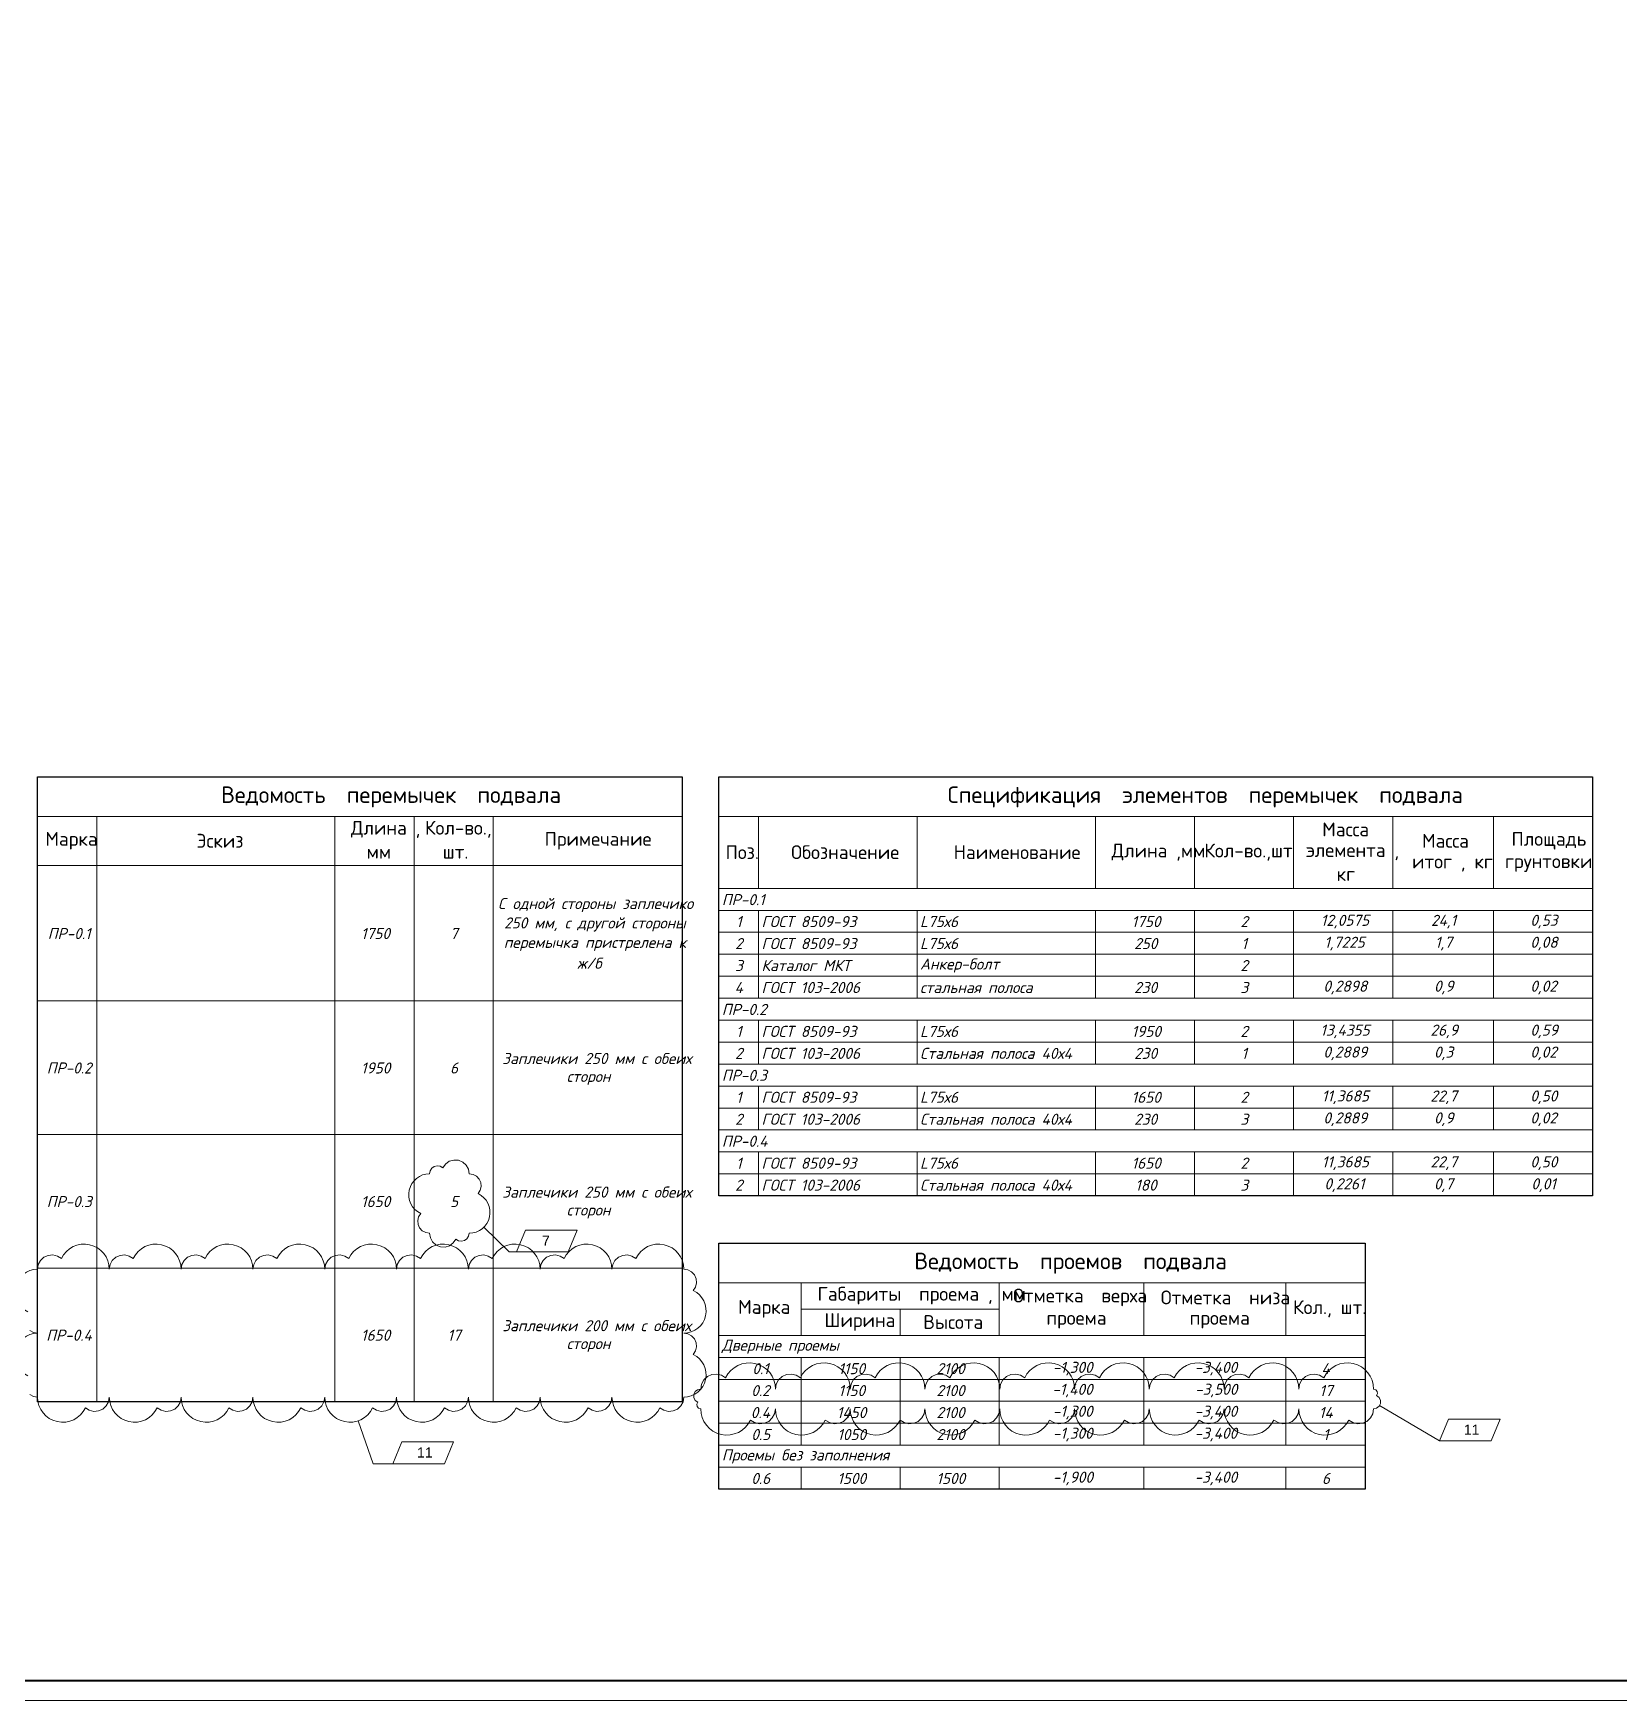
# Model space of a CAD drawing. Header units: millimetres. Extents: x -81576 to 1046824, y -248937 to 691537.
# Drawn here: x -26536 to 13462, y 507028 to 549078 of the extents above; entities that cross this region are included whole.
import ezdxf

# ---------------------------------------------------------------- set-up
doc = ezdxf.new("R2010")
doc.units = ezdxf.units.MM
doc.layers.add('PDF _Геометрия', color=7, linetype='Continuous', true_color=0x1d1d1d)
doc.layers.add('PDF _Текст', color=7, linetype='Continuous')
doc.styles.add('PDF GOST-Common', font='arial.ttf')
doc.styles.add('PDF ISOCPEUR', font='isocpeur.ttf')
doc.styles.add('PDF ISOCPEUR Italic', font='isocpeui.ttf')

msp = doc.modelspace()

# ---------------------------------------------------------------- linework, layer by layer
at = {"layer": 'PDF _Геометрия', "color": 7, "lineweight": 20}
msp.add_lwpolyline([(37323.8, 591127.9), (37323.8, 507027.9), (-81576.3, 507027.9), (-81576.3, 591127.9)], close=True, dxfattribs=at)
at = {"layer": 'PDF _Геометрия', "color": 7, "lineweight": 40}
msp.add_lwpolyline([(36823.8, 590627.9), (36823.8, 507527.9), (-79576.3, 507527.9), (-79576.3, 590627.9)], close=True, dxfattribs=at)
at = {"layer": 'PDF _Геометрия', "color": 7, "lineweight": 30}
for points in [[(-26430.7, 530326.9), (-10168.2, 530326.9), (-10168.2, 529326.9), (-10168.2, 514567.3), (-26430.7, 514567.3), (-26430.7, 529326.9)], [(-9239.3, 530326.9), (12800.7, 530326.9), (12800.7, 529326.9), (12800.7, 519759.4), (-9239.3, 519759.4), (-9239.3, 529326.9)], [(-9239.3, 518567.7), (7067, 518567.7), (7067, 517567.7), (7067, 512361.6), (-9239.3, 512361.6), (-9239.3, 517567.7)]]:
    msp.add_lwpolyline(points, close=True, dxfattribs=at)
at = {"layer": 'PDF _Геометрия', "color": 7, "lineweight": 9}
for points in [[(-26430.7, 529326.9), (-10168.2, 529326.9)], [(-24930.7, 529326.9), (-24930.7, 528087.7), (-24930.7, 524675.2), (-24930.7, 521305.9), (-24930.7, 517936.6), (-24930.7, 514567.3)], [(-18930.7, 529326.9), (-18930.7, 528087.7), (-18930.7, 524675.2), (-18930.7, 521305.9), (-18930.7, 517936.6), (-18930.7, 514567.3)], [(-16930.7, 529326.9), (-16930.7, 528087.7), (-16930.7, 524675.2), (-16930.7, 521305.9), (-16930.7, 517936.6), (-16930.7, 514567.3)], [(-14930.7, 529326.9), (-14930.7, 528087.7), (-14930.7, 524675.2), (-14930.7, 521305.9), (-14930.7, 517936.6), (-14930.7, 514567.3)], [(-9239.3, 529326.9), (12800.7, 529326.9)], [(-8239.3, 529326.9), (-8239.3, 527513.1)], [(-4239.3, 529326.9), (-4239.3, 527513.1)], [(260.7, 529326.9), (260.7, 527513.1)], [(2760.7, 529326.9), (2760.7, 527513.1)], [(5260.7, 529326.9), (5260.7, 527513.1)], [(7760.7, 529326.9), (7760.7, 527513.1)], [(10300.7, 529326.9), (10300.7, 527513.1)], [(-10168.2, 528087.7), (-14930.7, 528087.7), (-16930.7, 528087.7), (-18930.7, 528087.7), (-24930.7, 528087.7), (-26430.7, 528087.7)], [(12800.7, 527513.1), (10300.7, 527513.1), (7760.7, 527513.1), (5260.7, 527513.1), (2760.7, 527513.1), (260.7, 527513.1), (-4239.3, 527513.1), (-8239.3, 527513.1), (-9239.3, 527513.1)], [(12800.7, 526959.3), (10300.7, 526959.3), (7760.7, 526959.3), (5260.7, 526959.3), (2760.7, 526959.3), (260.7, 526959.3), (-4239.3, 526959.3), (-8239.3, 526959.3), (-9239.3, 526959.3)], [(-8239.3, 526959.3), (-8239.3, 526405.4), (-8239.3, 525851.6), (-8239.3, 525297.8), (-8239.3, 524743.9)], [(-4239.3, 526959.3), (-4239.3, 526405.4), (-4239.3, 525851.6), (-4239.3, 525297.8), (-4239.3, 524743.9)], [(260.7, 526959.3), (260.7, 526405.4), (260.7, 525851.6), (260.7, 525297.8), (260.7, 524743.9)], [(2760.7, 526959.3), (2760.7, 526405.4), (2760.7, 525851.6), (2760.7, 525297.8), (2760.7, 524743.9)], [(5260.7, 526959.3), (5260.7, 526405.4), (5260.7, 525851.6), (5260.7, 525297.8), (5260.7, 524743.9)], [(7760.7, 526959.3), (7760.7, 526405.4), (7760.7, 525851.6), (7760.7, 525297.8), (7760.7, 524743.9)], [(10300.7, 526959.3), (10300.7, 526405.4), (10300.7, 525851.6), (10300.7, 525297.8), (10300.7, 524743.9)], [(12800.7, 526405.4), (10300.7, 526405.4), (7760.7, 526405.4), (5260.7, 526405.4), (2760.7, 526405.4), (260.7, 526405.4), (-4239.3, 526405.4), (-8239.3, 526405.4), (-9239.3, 526405.4)], [(12800.7, 525851.6), (10300.7, 525851.6), (7760.7, 525851.6), (5260.7, 525851.6), (2760.7, 525851.6), (260.7, 525851.6), (-4239.3, 525851.6), (-8239.3, 525851.6), (-9239.3, 525851.6)], [(12800.7, 525297.8), (10300.7, 525297.8), (7760.7, 525297.8), (5260.7, 525297.8), (2760.7, 525297.8), (260.7, 525297.8), (-4239.3, 525297.8), (-8239.3, 525297.8), (-9239.3, 525297.8)], [(-10168.2, 524675.2), (-14930.7, 524675.2), (-16930.7, 524675.2), (-18930.7, 524675.2), (-24930.7, 524675.2), (-26430.7, 524675.2)], [(12800.7, 524743.9), (10300.7, 524743.9), (7760.7, 524743.9), (5260.7, 524743.9), (2760.7, 524743.9), (260.7, 524743.9), (-4239.3, 524743.9), (-8239.3, 524743.9), (-9239.3, 524743.9)], [(12800.7, 524190.1), (10300.7, 524190.1), (7760.7, 524190.1), (5260.7, 524190.1), (2760.7, 524190.1), (260.7, 524190.1), (-4239.3, 524190.1), (-8239.3, 524190.1), (-9239.3, 524190.1)], [(-8239.3, 524190.1), (-8239.3, 523636.3), (-8239.3, 523082.4)], [(-4239.3, 524190.1), (-4239.3, 523636.3), (-4239.3, 523082.4)], [(260.7, 524190.1), (260.7, 523636.3), (260.7, 523082.4)], [(2760.7, 524190.1), (2760.7, 523636.3), (2760.7, 523082.4)], [(5260.7, 524190.1), (5260.7, 523636.3), (5260.7, 523082.4)], [(7760.7, 524190.1), (7760.7, 523636.3), (7760.7, 523082.4)], [(10300.7, 524190.1), (10300.7, 523636.3), (10300.7, 523082.4)], [(12800.7, 523636.3), (10300.7, 523636.3), (7760.7, 523636.3), (5260.7, 523636.3), (2760.7, 523636.3), (260.7, 523636.3), (-4239.3, 523636.3), (-8239.3, 523636.3), (-9239.3, 523636.3)], [(12800.7, 523082.4), (10300.7, 523082.4), (7760.7, 523082.4), (5260.7, 523082.4), (2760.7, 523082.4), (260.7, 523082.4), (-4239.3, 523082.4), (-8239.3, 523082.4), (-9239.3, 523082.4)], [(12800.7, 522528.6), (10300.7, 522528.6), (7760.7, 522528.6), (5260.7, 522528.6), (2760.7, 522528.6), (260.7, 522528.6), (-4239.3, 522528.6), (-8239.3, 522528.6), (-9239.3, 522528.6)], [(-8239.3, 522528.6), (-8239.3, 521974.7), (-8239.3, 521420.9)], [(-4239.3, 522528.6), (-4239.3, 521974.7), (-4239.3, 521420.9)], [(260.7, 522528.6), (260.7, 521974.7), (260.7, 521420.9)], [(2760.7, 522528.6), (2760.7, 521974.7), (2760.7, 521420.9)], [(5260.7, 522528.6), (5260.7, 521974.7), (5260.7, 521420.9)], [(7760.7, 522528.6), (7760.7, 521974.7), (7760.7, 521420.9)], [(10300.7, 522528.6), (10300.7, 521974.7), (10300.7, 521420.9)], [(12800.7, 521974.7), (10300.7, 521974.7), (7760.7, 521974.7), (5260.7, 521974.7), (2760.7, 521974.7), (260.7, 521974.7), (-4239.3, 521974.7), (-8239.3, 521974.7), (-9239.3, 521974.7)], [(12800.7, 521420.9), (10300.7, 521420.9), (7760.7, 521420.9), (5260.7, 521420.9), (2760.7, 521420.9), (260.7, 521420.9), (-4239.3, 521420.9), (-8239.3, 521420.9), (-9239.3, 521420.9)], [(-10168.2, 521305.9), (-14930.7, 521305.9), (-16930.7, 521305.9), (-18930.7, 521305.9), (-24930.7, 521305.9), (-26430.7, 521305.9)], [(12800.7, 520867.1), (10300.7, 520867.1), (7760.7, 520867.1), (5260.7, 520867.1), (2760.7, 520867.1), (260.7, 520867.1), (-4239.3, 520867.1), (-8239.3, 520867.1), (-9239.3, 520867.1)], [(-8239.3, 520867.1), (-8239.3, 520313.2), (-8239.3, 519759.4)], [(-4239.3, 520867.1), (-4239.3, 520313.2), (-4239.3, 519759.4)], [(260.7, 520867.1), (260.7, 520313.2), (260.7, 519759.4)], [(2760.7, 520867.1), (2760.7, 520313.2), (2760.7, 519759.4)], [(5260.7, 520867.1), (5260.7, 520313.2), (5260.7, 519759.4)], [(7760.7, 520867.1), (7760.7, 520313.2), (7760.7, 519759.4)], [(10300.7, 520867.1), (10300.7, 520313.2), (10300.7, 519759.4)], [(12800.7, 520313.2), (10300.7, 520313.2), (7760.7, 520313.2), (5260.7, 520313.2), (2760.7, 520313.2), (260.7, 520313.2), (-4239.3, 520313.2), (-8239.3, 520313.2), (-9239.3, 520313.2)], [(-15165.6, 518971.1), (-14532.8, 518343.9), (-14348.6, 518343.9)], [(-10168.2, 517936.6), (-14930.7, 517936.6), (-16930.7, 517936.6), (-18930.7, 517936.6), (-24930.7, 517936.6), (-26430.7, 517936.6)], [(-9239.3, 517567.7), (7067, 517567.7)], [(-7164.3, 517567.7), (-7164.3, 516903)], [(-2164.3, 517567.7), (-2164.3, 516903)], [(1479.5, 517567.7), (1479.5, 516903), (1479.5, 516238.4)], [(5067, 517567.7), (5067, 516903), (5067, 516238.4)], [(-2164.3, 516238.4), (-2164.3, 516903), (-4664.3, 516903), (-7164.3, 516903), (-7164.3, 516238.4)], [(-4664.3, 516903), (-4664.3, 516238.4)], [(7067, 516238.4), (5067, 516238.4), (1479.5, 516238.4), (-2164.3, 516238.4), (-4664.3, 516238.4), (-7164.3, 516238.4), (-9239.3, 516238.4)], [(7067, 515684.6), (5067, 515684.6), (1479.5, 515684.6), (-2164.3, 515684.6), (-4664.3, 515684.6), (-7164.3, 515684.6), (-9239.3, 515684.6)], [(-7164.3, 515684.6), (-7164.3, 515130.8), (-7164.3, 514576.9), (-7164.3, 514023.1), (-7164.3, 513469.3)], [(-4664.3, 515684.6), (-4664.3, 515130.8), (-4664.3, 514576.9), (-4664.3, 514023.1), (-4664.3, 513469.3)], [(-2164.3, 515684.6), (-2164.3, 515130.8), (-2164.3, 514576.9), (-2164.3, 514023.1), (-2164.3, 513469.3)], [(1479.5, 515684.6), (1479.5, 515130.8), (1479.5, 514576.9), (1479.5, 514023.1), (1479.5, 513469.3)], [(5067, 515684.6), (5067, 515130.8), (5067, 514576.9), (5067, 514023.1), (5067, 513469.3)], [(7067, 515130.8), (5067, 515130.8), (1479.5, 515130.8), (-2164.3, 515130.8), (-4664.3, 515130.8), (-7164.3, 515130.8), (-9239.3, 515130.8)], [(7067, 514576.9), (5067, 514576.9), (1479.5, 514576.9), (-2164.3, 514576.9), (-4664.3, 514576.9), (-7164.3, 514576.9), (-9239.3, 514576.9)], [(7430.3, 514473), (8942.4, 513579.8)], [(-18338.8, 514085.6), (-17957.9, 513003.5), (-17469.2, 513003.5)], [(7067, 514023.1), (5067, 514023.1), (1479.5, 514023.1), (-2164.3, 514023.1), (-4664.3, 514023.1), (-7164.3, 514023.1), (-9239.3, 514023.1)], [(7067, 513469.3), (5067, 513469.3), (1479.5, 513469.3), (-2164.3, 513469.3), (-4664.3, 513469.3), (-7164.3, 513469.3), (-9239.3, 513469.3)], [(7067, 512915.4), (5067, 512915.4), (1479.5, 512915.4), (-2164.3, 512915.4), (-4664.3, 512915.4), (-7164.3, 512915.4), (-9239.3, 512915.4)], [(-7164.3, 512915.4), (-7164.3, 512361.6)], [(-4664.3, 512915.4), (-4664.3, 512361.6)], [(-2164.3, 512915.4), (-2164.3, 512361.6)], [(1479.5, 512915.4), (1479.5, 512361.6)], [(5067, 512915.4), (5067, 512361.6)]]:
    msp.add_lwpolyline(points, dxfattribs=at)
at = {"layer": 'PDF _Геометрия', "color": 21, "lineweight": 9, "true_color": 0xffaaaa}
msp.add_lwpolyline([(-16762.1, 519315.7), (-16814.7, 519232.8), (-16837.7, 519137.4), (-16828.7, 519039.6), (-16788.6, 518950), (-16721.8, 518878.2), (-16635.3, 518831.7), (-16538.5, 518815.7), (-16518.7, 518699.7), (-16461.7, 518596.8), (-16373.7, 518518.7), (-16264.9, 518474.1), (-16147.4, 518468.1), (-16034.6, 518501.3), (-15939.1, 518570.1), (-15871.8, 518666.6), (-15806.4, 518627.5), (-15731.1, 518615.8), (-15656.9, 518633.1), (-15594.5, 518676.9), (-15553, 518740.9), (-15538.5, 518815.7, 0.8010886), (-15314.9, 519815.7), (-15262.3, 519898.5), (-15239.3, 519994), (-15248.3, 520091.7), (-15288.4, 520181.3), (-15355.2, 520253.2), (-15441.7, 520299.6), (-15538.5, 520315.7), (-15558.3, 520431.6), (-15615.4, 520534.5), (-15703.3, 520612.6), (-15812.1, 520657.2), (-15929.6, 520663.2), (-16042.5, 520630), (-16137.9, 520561.2), (-16205.2, 520464.7), (-16270.6, 520503.8), (-16345.9, 520515.5), (-16420.2, 520498.2), (-16482.5, 520454.4), (-16524, 520390.5), (-16538.5, 520315.7, 0.8010865)], format="xyb", close=True, dxfattribs=at)
at = {"layer": 'PDF _Геометрия', "color": 1, "lineweight": 9}
for points in [[(-26627.7, 514750.9), (-26534.8, 514701), (-26430.7, 514683.7, 0.8010875), (-25222.9, 514413.7), (-25122.8, 514350.1), (-25007.5, 514322.3), (-24889.5, 514333.2), (-24781.2, 514381.6), (-24694.4, 514462.3), (-24638.3, 514566.8), (-24618.9, 514683.7, 0.8010876), (-23411, 514413.7), (-23310.9, 514350.1), (-23195.7, 514322.3), (-23077.6, 514333.2), (-22969.4, 514381.6), (-22882.6, 514462.3), (-22826.5, 514566.8), (-22807.1, 514683.7, 0.8010876), (-21599.2, 514413.7), (-21499.1, 514350.1), (-21383.9, 514322.3), (-21265.8, 514333.2), (-21157.6, 514381.6), (-21070.8, 514462.3), (-21014.7, 514566.8), (-20995.3, 514683.7, 0.8010875), (-19787.4, 514413.7), (-19687.3, 514350.1), (-19572.1, 514322.3), (-19454, 514333.2), (-19345.8, 514381.6), (-19259, 514462.3), (-19202.9, 514566.8), (-19183.5, 514683.7, 0.8010875), (-17975.6, 514413.7), (-17875.5, 514350.1), (-17760.2, 514322.3), (-17642.2, 514333.2), (-17534, 514381.6), (-17447.2, 514462.3), (-17391, 514566.8), (-17371.7, 514683.7, 0.8010874), (-16163.8, 514413.7), (-16063.7, 514350.1), (-15948.4, 514322.3), (-15830.4, 514333.2), (-15722.1, 514381.6), (-15635.3, 514462.3), (-15579.2, 514566.8), (-15559.8, 514683.7, 0.8010874), (-14352, 514413.7), (-14251.9, 514350.1), (-14136.6, 514322.3), (-14018.6, 514333.2), (-13910.3, 514381.6), (-13823.5, 514462.3), (-13767.4, 514566.8), (-13748, 514683.7, 0.8010882), (-12540.1, 514413.7), (-12440, 514350.1), (-12324.8, 514322.3), (-12206.7, 514333.2), (-12098.5, 514381.6), (-12011.7, 514462.3), (-11955.6, 514566.8), (-11936.2, 514683.7, 0.8010874), (-10728.3, 514413.7), (-10628.2, 514350.1), (-10513, 514322.3), (-10394.9, 514333.2), (-10286.7, 514381.6), (-10199.9, 514462.3), (-10143.8, 514566.8), (-10124.4, 514683.7, 0.8010882), (-9884.1, 515758.5), (-9827.5, 515847.6), (-9802.8, 515950.2), (-9812.5, 516055.2), (-9855.5, 516151.5), (-9927.4, 516228.8), (-10020.3, 516278.7), (-10124.4, 516295.9, 0.8010882), (-9884.1, 517370.7), (-9827.5, 517459.8), (-9802.8, 517562.4), (-9812.5, 517667.4), (-9855.5, 517763.7), (-9927.4, 517841), (-10020.3, 517890.9), (-10124.4, 517908.1, 0.8010912), (-11332.3, 518178.2), (-11432.4, 518241.7), (-11547.6, 518269.5), (-11665.7, 518258.7), (-11773.9, 518210.3), (-11860.7, 518129.5), (-11916.8, 518025.1), (-11936.2, 517908.1, 0.8010918), (-13144.1, 518178.2), (-13244.2, 518241.7), (-13359.4, 518269.5), (-13477.5, 518258.7), (-13585.7, 518210.3), (-13672.5, 518129.5), (-13728.6, 518025.1), (-13748, 517908.1, 0.801091), (-14955.9, 518178.2), (-15056, 518241.7), (-15171.2, 518269.5), (-15289.3, 518258.7), (-15397.5, 518210.3), (-15484.3, 518129.5), (-15540.4, 518025.1), (-15559.8, 517908.1, 0.801091), (-16767.7, 518178.2), (-16867.8, 518241.7), (-16983.1, 518269.5), (-17101.1, 518258.7), (-17209.3, 518210.3), (-17296.2, 518129.5), (-17352.3, 518025.1), (-17371.7, 517908.1, 0.8010911), (-18579.5, 518178.2), (-18679.6, 518241.7), (-18794.9, 518269.5), (-18912.9, 518258.7), (-19021.2, 518210.3), (-19108, 518129.5), (-19164.1, 518025.1), (-19183.5, 517908.1, 0.8010911), (-20391.4, 518178.2), (-20491.5, 518241.7), (-20606.7, 518269.5), (-20724.8, 518258.7), (-20833, 518210.3), (-20919.8, 518129.5), (-20975.9, 518025.1), (-20995.3, 517908.1, 0.801091), (-22203.2, 518178.2), (-22303.3, 518241.7), (-22418.5, 518269.5), (-22536.6, 518258.7), (-22644.8, 518210.3), (-22731.6, 518129.5), (-22787.7, 518025.1), (-22807.1, 517908.1, 0.8010911), (-24015, 518178.2), (-24115.1, 518241.7), (-24230.3, 518269.5), (-24348.4, 518258.7), (-24456.6, 518210.3), (-24543.4, 518129.5), (-24599.5, 518025.1), (-24618.9, 517908.1, 0.801091), (-25826.8, 518178.2), (-25926.9, 518241.7), (-26042.2, 518269.5), (-26160.2, 518258.7), (-26268.4, 518210.3), (-26355.2, 518129.5), (-26411.3, 518025.1), (-26430.7, 517908.1, 0.8010885), (-26671.1, 516833.3)], [(-26627.7, 516363.1), (-26534.8, 516313.2), (-26430.7, 516295.9, 0.8010879), (-26671.1, 515221.1)]]:
    msp.add_lwpolyline(points, format="xyb", dxfattribs=at)
at = {"layer": 'PDF _Геометрия', "color": 7, "lineweight": 9}
for points in [[(-13044.2, 518343.9), (-12815.9, 518894.5), (-14120.3, 518894.5), (-14348.6, 518343.9)], [(10246.8, 513579.8), (10475.1, 514130.4), (9170.7, 514130.4), (8942.4, 513579.8)], [(-16164.8, 513003.5), (-15936.5, 513554.1), (-17240.9, 513554.1), (-17469.2, 513003.5)]]:
    msp.add_lwpolyline(points, close=True, dxfattribs=at)
at = {"layer": 'PDF _Геометрия', "color": 1, "lineweight": 9}
msp.add_lwpolyline([(5393.1, 514387, 0.8010874), (6650.8, 514105.8), (6755, 514039.6), (6875, 514010.7), (6997.9, 514022), (7110.6, 514072.4), (7201, 514156.5), (7259.4, 514265.2), (7279.6, 514387), (7355.8, 514404.4), (7416.8, 514453.3), (7450.4, 514523.8), (7450, 514601.9), (7415.6, 514672.1), (7354.2, 514720.3), (7378.4, 514771.6), (7370.9, 514827.8), (7334, 514870.9), (7279.6, 514887, 0.8010874), (6022, 515168.2), (5917.7, 515234.3), (5797.7, 515263.3), (5674.8, 515252), (5562.1, 515201.6), (5471.7, 515117.5), (5413.3, 515008.8), (5393.1, 514887, 0.8010889), (4135.5, 515168.2), (4031.2, 515234.3), (3911.2, 515263.3), (3788.3, 515252), (3675.6, 515201.6), (3585.3, 515117.5), (3526.8, 515008.8), (3506.6, 514887, 0.8010877), (2249, 515168.2), (2144.8, 515234.3), (2024.8, 515263.3), (1901.8, 515252), (1789.2, 515201.6), (1698.8, 515117.5), (1640.3, 515008.8), (1620.2, 514887, 0.8010888), (362.5, 515168.2), (258.3, 515234.3), (138.3, 515263.3), (15.3, 515252), (-97.3, 515201.6), (-187.7, 515117.5), (-246.1, 515008.8), (-266.3, 514887, 0.8010877), (-1524, 515168.2), (-1628.2, 515234.3), (-1748.2, 515263.3), (-1871.1, 515252), (-1983.8, 515201.6), (-2074.2, 515117.5), (-2132.6, 515008.8), (-2152.8, 514887, 0.8010889), (-3410.5, 515168.2), (-3514.7, 515234.3), (-3634.7, 515263.3), (-3757.6, 515252), (-3870.3, 515201.6), (-3960.7, 515117.5), (-4019.1, 515008.8), (-4039.3, 514887, 0.8010881), (-5297, 515168.2), (-5401.2, 515234.3), (-5521.2, 515263.3), (-5644.1, 515252), (-5756.8, 515201.6), (-5847.2, 515117.5), (-5905.6, 515008.8), (-5925.8, 514887, 0.8010881), (-7183.5, 515168.2), (-7287.7, 515234.3), (-7407.7, 515263.3), (-7530.6, 515252), (-7643.3, 515201.6), (-7733.7, 515117.5), (-7792.1, 515008.8), (-7812.3, 514887, 0.8010881), (-9070, 515168.2), (-9174.2, 515234.3), (-9294.2, 515263.3), (-9417.1, 515252), (-9529.8, 515201.6), (-9620.2, 515117.5), (-9678.6, 515008.8), (-9698.8, 514887), (-9775, 514869.5), (-9835.9, 514820.7), (-9869.6, 514750.2), (-9869.2, 514672), (-9834.8, 514601.9), (-9773.3, 514553.6), (-9797.6, 514502.4), (-9790.1, 514446.2), (-9753.2, 514403.1), (-9698.8, 514387, 0.8010881), (-8441.1, 514105.8), (-8336.9, 514039.6), (-8216.9, 514010.7), (-8094, 514022), (-7981.3, 514072.4), (-7890.9, 514156.5), (-7832.5, 514265.2), (-7812.3, 514387, 0.8010881), (-6554.6, 514105.8), (-6450.4, 514039.6), (-6330.4, 514010.7), (-6207.5, 514022), (-6094.8, 514072.4), (-6004.4, 514156.5), (-5946, 514265.2), (-5925.8, 514387, 0.8010883), (-4668.2, 514105.8), (-4563.9, 514039.6), (-4443.9, 514010.7), (-4321, 514022), (-4208.3, 514072.4), (-4117.9, 514156.5), (-4059.5, 514265.2), (-4039.3, 514387, 0.8010877), (-2781.7, 514105.8), (-2677.4, 514039.6), (-2557.4, 514010.7), (-2434.5, 514022), (-2321.8, 514072.4), (-2231.4, 514156.5), (-2173, 514265.2), (-2152.8, 514387, 0.8010873), (-895.2, 514105.8), (-790.9, 514039.6), (-670.9, 514010.7), (-548, 514022), (-435.3, 514072.4), (-344.9, 514156.5), (-286.5, 514265.2), (-266.3, 514387, 0.8010877), (991.3, 514105.8), (1095.6, 514039.6), (1215.5, 514010.7), (1338.5, 514022), (1451.2, 514072.4), (1541.5, 514156.5), (1600, 514265.2), (1620.2, 514387, 0.8010874), (2877.8, 514105.8), (2982, 514039.6), (3102, 514010.7), (3225, 514022), (3337.6, 514072.4), (3428, 514156.5), (3486.5, 514265.2), (3506.6, 514387, 0.8010888), (4764.3, 514105.8), (4868.5, 514039.6), (4988.5, 514010.7), (5111.5, 514022), (5224.1, 514072.4), (5314.5, 514156.5), (5372.9, 514265.2)], format="xyb", close=True, dxfattribs=at)

# ---------------------------------------------------------------- texts
at = {"layer": 'PDF _Текст', "attachment_point": 4}
for s, insert, char_height, style in [('Ведомость  перемычек  подвала', (-21799.2, 529820.2), 416.091, 'PDF ISOCPEUR'), ('Спецификация  элементов  перемычек  подвала', (-3467.2, 529820.2), 416.091, 'PDF ISOCPEUR'), ('Длина ,', (-18522.9, 529001.3), 348.98, 'PDF ISOCPEUR'), ('Кол-во.,', (-16656.5, 529001.3), 348.98, 'PDF ISOCPEUR'), ('Масса', (5982, 529001.3), 348.98, 'PDF ISOCPEUR'), ('Марка', (-26232.5, 528714), 348.98, 'PDF ISOCPEUR'), ('Эскиз', (-22418.9, 528714), 348.98, 'PDF ISOCPEUR'), ('Примечание', (-13637.6, 528714), 348.98, 'PDF ISOCPEUR'), ('Поз.', (-9070.7, 528426.7), 348.98, 'PDF ISOCPEUR'), ('Обозначение', (-7415.6, 528426.7), 348.979, 'PDF ISOCPEUR'), ('Наименование', (-3313.5, 528426.7), 348.979, 'PDF ISOCPEUR'), ('Длина ,мм', (667.5, 528426.7), 348.98, 'PDF ISOCPEUR'), ('Кол-во.,шт', (3007.7, 528426.7), 348.98, 'PDF ISOCPEUR'), ('Масса', (8500.1, 528714), 348.98, 'PDF ISOCPEUR'), ('Площадь', (10758.6, 528714), 348.98, 'PDF ISOCPEUR'), ('мм', (-18126, 528439.1), 348.98, 'PDF ISOCPEUR'), ('шт.', (-16206.7, 528439.1), 348.98, 'PDF ISOCPEUR'), ('элемента ,', (5571.9, 528439.1), 348.98, 'PDF ISOCPEUR'), ('итог , кг', (8248.8, 528151.8), 348.98, 'PDF ISOCPEUR'), ('грунтовки', (10593.2, 528151.8), 348.98, 'PDF ISOCPEUR'), ('кг', (6345.8, 527876.9), 348.98, 'PDF ISOCPEUR'), ('ПР-0.1', (-9164.3, 527229.5), 279.4, 'PDF ISOCPEUR Italic'), ('С одной стороны заплечико', (-14811.5, 527093.1), 279.4, 'PDF ISOCPEUR Italic'), ('ПР-0.1', (-26172.5, 526374.8), 279.4, 'PDF ISOCPEUR Italic'), ('1750', (-18268.1, 526374.8), 279.4, 'PDF ISOCPEUR Italic'), ('7', (-16021.6, 526374.8), 279.4, 'PDF ISOCPEUR Italic'), ('250 мм, с другой стороны', (-14659.3, 526603.6), 279.4, 'PDF ISOCPEUR Italic'), ('1', (-8804.1, 526675.7), 279.4, 'PDF ISOCPEUR Italic'), ('ГОСТ 8509-93', (-8164.3, 526675.7), 279.4, 'PDF ISOCPEUR Italic'), ('L75х6', (-4164.3, 526675.7), 279.4, 'PDF ISOCPEUR Italic'), ('1750', (1173.3, 526675.7), 279.4, 'PDF ISOCPEUR Italic'), ('2', (3919.8, 526675.7), 279.4, 'PDF ISOCPEUR Italic'), ('12,0575', (5946.7, 526675.7), 279.4, 'PDF ISOCPEUR Italic'), ('24,1', (8726.9, 526675.7), 279.4, 'PDF ISOCPEUR Italic'), ('0,53', (11233.2, 526675.7), 279.4, 'PDF ISOCPEUR Italic'), ('перемычка пристрелена к', (-14665.9, 526114.1), 279.4, 'PDF ISOCPEUR Italic'), ('2', (-8830.2, 526121.9), 279.4, 'PDF ISOCPEUR Italic'), ('ГОСТ 8509-93', (-8164.3, 526121.9), 279.4, 'PDF ISOCPEUR Italic'), ('L75х6', (-4164.3, 526121.9), 279.4, 'PDF ISOCPEUR Italic'), ('250', (1238, 526121.9), 279.4, 'PDF ISOCPEUR Italic'), ('1', (3945.9, 526121.9), 279.4, 'PDF ISOCPEUR Italic'), ('1,7225', (6037.6, 526121.9), 279.4, 'PDF ISOCPEUR Italic'), ('1,7', (8830.2, 526121.9), 279.4, 'PDF ISOCPEUR Italic'), ('0,08', (11233.2, 526121.9), 279.4, 'PDF ISOCPEUR Italic'), ('ж/б', (-12813.9, 525624.6), 279.4, 'PDF ISOCPEUR Italic'), ('3', (-8830.2, 525568), 279.4, 'PDF ISOCPEUR Italic'), ('Каталог МКТ', (-8164.3, 525568), 279.4, 'PDF ISOCPEUR Italic'), ('Анкер-болт', (-4164.3, 525568), 279.4, 'PDF ISOCPEUR Italic'), ('2', (3919.8, 525568), 279.4, 'PDF ISOCPEUR Italic'), ('4', (-8842.7, 525014.2), 279.4, 'PDF ISOCPEUR Italic'), ('ГОСТ 103-2006', (-8164.3, 525014.2), 279.4, 'PDF ISOCPEUR Italic'), ('стальная полоса', (-4164.3, 525014.2), 279.4, 'PDF ISOCPEUR Italic'), ('230', (1238, 525014.2), 279.4, 'PDF ISOCPEUR Italic'), ('3', (3919.8, 525014.2), 279.4, 'PDF ISOCPEUR Italic'), ('0,2898', (6011.5, 525014.2), 279.4, 'PDF ISOCPEUR Italic'), ('0,9', (8804.1, 525014.2), 279.4, 'PDF ISOCPEUR Italic'), ('0,02', (11233.2, 525014.2), 279.4, 'PDF ISOCPEUR Italic'), ('ПР-0.2', (-9164.3, 524460.4), 279.4, 'PDF ISOCPEUR Italic'), ('1', (-8804.1, 523906.5), 279.4, 'PDF ISOCPEUR Italic'), ('ГОСТ 8509-93', (-8164.3, 523906.5), 279.4, 'PDF ISOCPEUR Italic'), ('L75х6', (-4164.3, 523906.5), 279.4, 'PDF ISOCPEUR Italic'), ('1950', (1173.3, 523906.5), 279.4, 'PDF ISOCPEUR Italic'), ('2', (3919.8, 523906.5), 279.4, 'PDF ISOCPEUR Italic'), ('13,4355', (5934.3, 523906.5), 279.4, 'PDF ISOCPEUR Italic'), ('26,9', (8713.2, 523906.5), 279.4, 'PDF ISOCPEUR Italic'), ('0,59', (11233.2, 523906.5), 279.4, 'PDF ISOCPEUR Italic'), ('0,2889', (6011.5, 523352.7), 279.4, 'PDF ISOCPEUR Italic'), ('0,3', (8804.1, 523352.7), 279.4, 'PDF ISOCPEUR Italic'), ('0,02', (11233.2, 523352.7), 279.4, 'PDF ISOCPEUR Italic'), ('ПР-0.2', (-26198.6, 522983.9), 279.4, 'PDF ISOCPEUR Italic'), ('1950', (-18268.1, 522983.9), 279.4, 'PDF ISOCPEUR Italic'), ('6', (-16021.6, 522983.9), 279.4, 'PDF ISOCPEUR Italic'), ('Заплечики 250 мм с обеих', (-14705.6, 523223.3), 279.4, 'PDF ISOCPEUR Italic'), ('2', (-8830.2, 523352.7), 279.4, 'PDF ISOCPEUR Italic'), ('ГОСТ 103-2006', (-8164.3, 523352.7), 279.4, 'PDF ISOCPEUR Italic'), ('Стальная полоса 40х4', (-4164.3, 523352.7), 279.4, 'PDF ISOCPEUR Italic'), ('230', (1238, 523352.7), 279.4, 'PDF ISOCPEUR Italic'), ('1', (3945.9, 523352.7), 279.4, 'PDF ISOCPEUR Italic'), ('сторон', (-13078.5, 522733.8), 279.4, 'PDF ISOCPEUR Italic'), ('ПР-0.3', (-9164.3, 522798.8), 279.4, 'PDF ISOCPEUR Italic'), ('1', (-8804.1, 522245), 279.4, 'PDF ISOCPEUR Italic'), ('ГОСТ 8509-93', (-8164.3, 522245), 279.4, 'PDF ISOCPEUR Italic'), ('L75х6', (-4164.3, 522245), 279.4, 'PDF ISOCPEUR Italic'), ('1650', (1173.3, 522245), 279.4, 'PDF ISOCPEUR Italic'), ('2', (3919.8, 522245), 279.4, 'PDF ISOCPEUR Italic'), ('11,3685', (5972.9, 522245), 279.4, 'PDF ISOCPEUR Italic'), ('22,7', (8713.2, 522245), 279.4, 'PDF ISOCPEUR Italic'), ('0,50', (11233.2, 522245), 279.4, 'PDF ISOCPEUR Italic'), ('0,2889', (6011.5, 521691.2), 279.4, 'PDF ISOCPEUR Italic'), ('0,9', (8804.1, 521691.2), 279.4, 'PDF ISOCPEUR Italic'), ('0,02', (11233.2, 521691.2), 279.4, 'PDF ISOCPEUR Italic'), ('2', (-8830.2, 521691.2), 279.4, 'PDF ISOCPEUR Italic'), ('ГОСТ 103-2006', (-8164.3, 521691.2), 279.4, 'PDF ISOCPEUR Italic'), ('Стальная полоса 40х4', (-4164.3, 521691.2), 279.4, 'PDF ISOCPEUR Italic'), ('230', (1238, 521691.2), 279.4, 'PDF ISOCPEUR Italic'), ('3', (3919.8, 521691.2), 279.4, 'PDF ISOCPEUR Italic'), ('ПР-0.4', (-9164.3, 521137.3), 279.4, 'PDF ISOCPEUR Italic'), ('1', (-8804.1, 520583.5), 279.4, 'PDF ISOCPEUR Italic'), ('ГОСТ 8509-93', (-8164.3, 520583.5), 279.4, 'PDF ISOCPEUR Italic'), ('L75х6', (-4164.3, 520583.5), 279.4, 'PDF ISOCPEUR Italic'), ('1650', (1173.3, 520583.5), 279.4, 'PDF ISOCPEUR Italic'), ('2', (3919.8, 520583.5), 279.4, 'PDF ISOCPEUR Italic'), ('11,3685', (5972.9, 520583.5), 279.4, 'PDF ISOCPEUR Italic'), ('22,7', (8713.2, 520583.5), 279.4, 'PDF ISOCPEUR Italic'), ('0,50', (11233.2, 520583.5), 279.4, 'PDF ISOCPEUR Italic'), ('2', (-8830.2, 520029.7), 279.4, 'PDF ISOCPEUR Italic'), ('ГОСТ 103-2006', (-8164.3, 520029.7), 279.4, 'PDF ISOCPEUR Italic'), ('Стальная полоса 40х4', (-4164.3, 520029.7), 279.4, 'PDF ISOCPEUR Italic'), ('180', (1264.2, 520029.7), 279.4, 'PDF ISOCPEUR Italic'), ('3', (3919.8, 520029.7), 279.4, 'PDF ISOCPEUR Italic'), ('0,2261', (6037.6, 520029.7), 279.4, 'PDF ISOCPEUR Italic'), ('0,7', (8804.1, 520029.7), 279.4, 'PDF ISOCPEUR Italic'), ('0,01', (11259.4, 520029.7), 279.4, 'PDF ISOCPEUR Italic'), ('ПР-0.3', (-26198.6, 519614.6), 279.4, 'PDF ISOCPEUR Italic'), ('1650', (-18268.1, 519614.6), 279.4, 'PDF ISOCPEUR Italic'), ('5', (-16021.6, 519614.6), 279.4, 'PDF ISOCPEUR Italic'), ('Заплечики 250 мм с обеих', (-14705.6, 519854), 279.4, 'PDF ISOCPEUR Italic'), ('сторон', (-13078.5, 519364.5), 279.4, 'PDF ISOCPEUR Italic'), ('7', (-13701.9, 518626.6), 254, 'PDF GOST-Common'), ('Ведомость  проемов  подвала', (-4310.5, 518060.9), 416.091, 'PDF ISOCPEUR'), ('Габариты  проема , мм', (-6750.5, 517242.1), 348.979, 'PDF ISOCPEUR'), ('Отметка  верха', (-1816.9, 517197.1), 348.979, 'PDF ISOCPEUR'), ('Отметка  низа', (1910.2, 517197.1), 348.979, 'PDF ISOCPEUR'), ('Марка', (-8753.6, 516909.8), 348.98, 'PDF ISOCPEUR'), ('Ширина', (-6576.7, 516577.5), 348.98, 'PDF ISOCPEUR'), ('Кол., шт.', (5247.2, 516909.8), 348.98, 'PDF ISOCPEUR'), ('ПР-0.4', (-26211.1, 516245.3), 279.4, 'PDF ISOCPEUR Italic'), ('1650', (-18268.1, 516245.3), 279.4, 'PDF ISOCPEUR Italic'), ('17', (-16086.4, 516245.3), 279.4, 'PDF ISOCPEUR Italic'), ('Заплечики 200 мм с обеих', (-14705.6, 516484.7), 279.4, 'PDF ISOCPEUR Italic'), ('Высота', (-4081.8, 516577.5), 348.98, 'PDF ISOCPEUR'), ('проема', (-976.8, 516634.8), 348.98, 'PDF ISOCPEUR'), ('проема', (2637.8, 516634.8), 348.98, 'PDF ISOCPEUR'), ('сторон', (-13078.5, 515995.2), 279.4, 'PDF ISOCPEUR Italic'), ('Дверные проемы', (-9164.3, 515954.9), 279.4, 'PDF ISOCPEUR Italic'), ('0.1', (-8396, 515401), 279.4, 'PDF ISOCPEUR Italic'), ('1150', (-6225.6, 515401), 279.4, 'PDF ISOCPEUR Italic'), ('2100', (-3751.7, 515401), 279.4, 'PDF ISOCPEUR Italic'), ('-1,300', (-815.5, 515401), 279.4, 'PDF ISOCPEUR Italic'), ('-3,400', (2761.6, 515401), 279.4, 'PDF ISOCPEUR Italic'), ('4', (5963.7, 515401), 279.4, 'PDF ISOCPEUR Italic'), ('0.2', (-8422.2, 514847.2), 279.4, 'PDF ISOCPEUR Italic'), ('1150', (-6225.6, 514847.2), 279.4, 'PDF ISOCPEUR Italic'), ('2100', (-3751.7, 514847.2), 279.4, 'PDF ISOCPEUR Italic'), ('-1,400', (-828, 514847.2), 279.4, 'PDF ISOCPEUR Italic'), ('-3,500', (2774, 514847.2), 279.4, 'PDF ISOCPEUR Italic'), ('17', (5911.4, 514847.2), 279.4, 'PDF ISOCPEUR Italic'), ('0.4', (-8434.6, 514293.4), 279.4, 'PDF ISOCPEUR Italic'), ('1450', (-6264.2, 514293.4), 279.4, 'PDF ISOCPEUR Italic'), ('2100', (-3751.7, 514293.4), 279.4, 'PDF ISOCPEUR Italic'), ('-1,300', (-815.5, 514293.4), 279.4, 'PDF ISOCPEUR Italic'), ('-3,400', (2761.6, 514293.4), 279.4, 'PDF ISOCPEUR Italic'), ('14', (5898.9, 514293.4), 279.4, 'PDF ISOCPEUR Italic'), ('0.5', (-8422.2, 513739.5), 279.4, 'PDF ISOCPEUR Italic'), ('1050', (-6251.7, 513739.5), 279.4, 'PDF ISOCPEUR Italic'), ('2100', (-3751.7, 513739.5), 279.4, 'PDF ISOCPEUR Italic'), ('-1,300', (-815.5, 513739.5), 279.4, 'PDF ISOCPEUR Italic'), ('-3,400', (2761.6, 513739.5), 279.4, 'PDF ISOCPEUR Italic'), ('1', (6002.3, 513739.5), 279.4, 'PDF ISOCPEUR Italic'), ('11', (9556.3, 513862.5), 254, 'PDF GOST-Common'), ('11', (-16855.2, 513286.2), 254, 'PDF GOST-Common'), ('Проемы без заполнения', (-9164.3, 513185.7), 279.4, 'PDF ISOCPEUR Italic'), ('0.6', (-8422.2, 512631.8), 279.4, 'PDF ISOCPEUR Italic'), ('1500', (-6251.7, 512631.8), 279.4, 'PDF ISOCPEUR Italic'), ('1500', (-3751.7, 512631.8), 279.4, 'PDF ISOCPEUR Italic'), ('-1,900', (-815.5, 512631.8), 279.4, 'PDF ISOCPEUR Italic'), ('-3,400', (2761.6, 512631.8), 279.4, 'PDF ISOCPEUR Italic'), ('6', (5976.1, 512631.8), 279.4, 'PDF ISOCPEUR Italic')]:
    msp.add_mtext(s, dxfattribs=dict(at, insert=insert, char_height=char_height, style=style))

doc.saveas('drawing.dxf')
